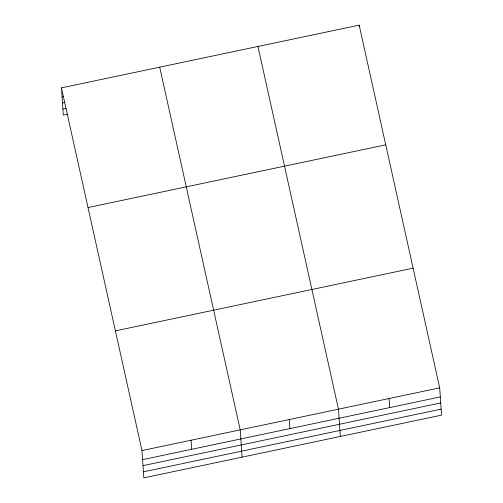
<?xml version="1.0" encoding="UTF-8"?>
<svg xmlns="http://www.w3.org/2000/svg" width="503" height="503" viewBox="0 0 503 503"><rect width="100%" height="100%" fill="white"/><g stroke="black" fill="none" stroke-linecap="round" stroke-linejoin="round"><path stroke-width="0.75" d="M61.448 87.862L359.167 25.15L439.691 387.857L441.552 415.138L143.833 477.85L141.972 450.569L61.448 87.862L63.309 115.143L67.911 114.175M62.07 96.928L63.604 96.601M62.479 102.939L64.78 102.455M62.9 109.132L65.968 108.485M88.019 207.55L385.738 144.845M115.401 330.873L413.12 268.162M141.972 450.569L439.691 387.857M142.588 459.635L440.307 396.924M143.003 465.646L440.716 402.934M143.424 471.839L441.144 409.128M257.945 46.471L338.469 409.178L340.324 436.459M159.696 67.163L240.22 429.87L242.081 457.158M389.077 398.521L389.699 407.587M359.167 25.15L359.274 26.659M289.344 419.527L289.961 428.594M191.096 440.219L191.712 449.286"/></g></svg>
